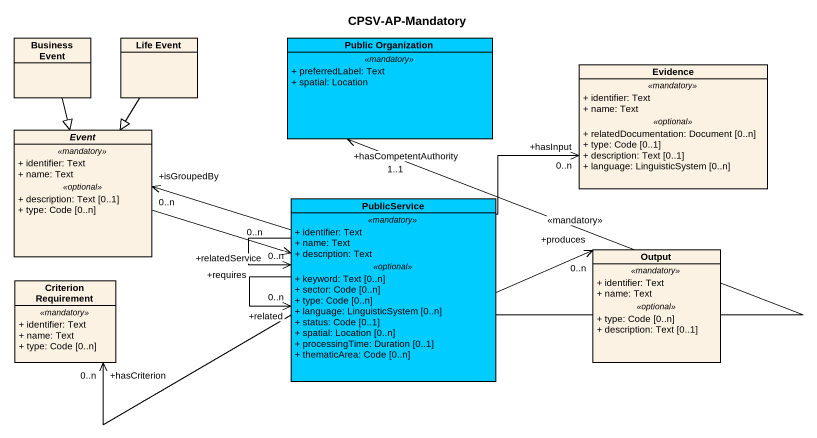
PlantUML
@startuml
title CPSV-AP-Mandatory
hide circle
hide empty members
skinparam classAttributeIconSize 0
class "Business Event" as Business_Event
class "Life Event" as Life_Event
class "Public Organization" as Public_Organization #00CCFF {
  .. <<mandatory>> ..
  + preferredLabel: Text
  + spatial: Location
}
class Evidence {
  .. <<mandatory>> ..
  + identifier: Text
  + name: Text
  .. <<optional>> ..
  + relatedDocumentation: Document [0..n]
  + type: Code [0..1]
  + description: Text [0..1]
  + language: LinguisticSystem [0..n]
}
abstract class Event {
  .. <<mandatory>> ..
  + identifier: Text
  + name: Text
  .. <<optional>> ..
  + description: Text [0..1]
  + type: Code [0..n]
}
class PublicService #00CCFF {
  .. <<mandatory>> ..
  + identifier: Text
  + name: Text
  + description: Text
  .. <<optional>> ..
  + keyword: Text [0..n]
  + sector: Code [0..n]
  + type: Code [0..n]
  + language: LinguisticSystem [0..n]
  + status: Code [0..1]
  + spatial: Location [0..n]
  + processingTime: Duration [0..1]
  + thematicArea: Code [0..n]
}
class Output {
  .. <<mandatory>> ..
  + identifier: Text
  + name: Text
  .. <<optional>> ..
  + type: Code [0..n]
  + description: Text [0..1]
}
class "Criterion Requirement" as Criterion_Requirement {
  .. <<mandatory>> ..
  + identifier: Text
  + name: Text
  + type: Code [0..n]
}
Business_Event --|> Event
Life_Event --|> Event
Public_Organization "+hasCompetentAuthority\n1..1" <-- PublicService : <<mandatory>>
Event -right-> "+relatedService\n0..n" PublicService
PublicService -right-> "+hasInput\n0..n" Evidence
PublicService -left-> "+isGroupedBy\n0..n" Event
PublicService --> "+requires\n0..n" PublicService
PublicService --> "+related\n0..n" PublicService
PublicService -right-> "+produces\n0..n" Output
PublicService -left-> "+hasCriterion\n0..n" Criterion_Requirement
@enduml
